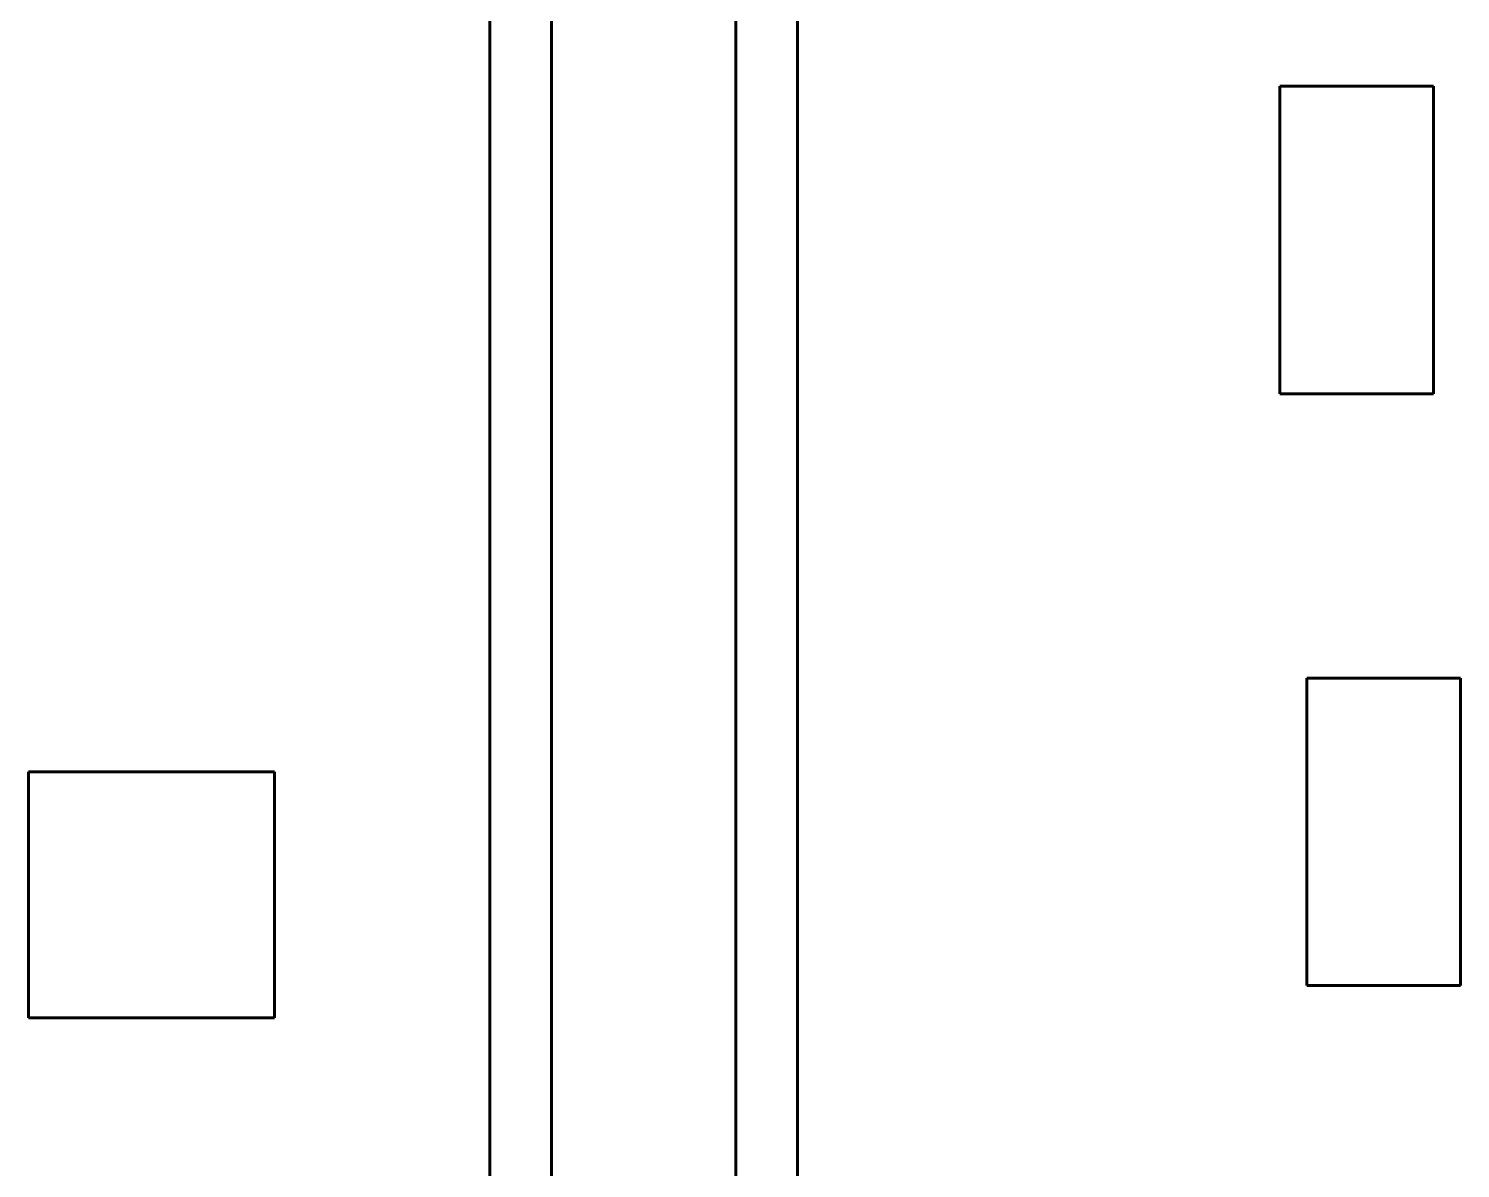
# Model space of a CAD drawing. Extents: x 0 to 297, y 0 to 292.
# Drawn here: x 245.34 to 256.98, y 113.42 to 122.69 of the extents above; entities that cross this region are included whole.
import ezdxf

# ---------------------------------------------------------------- set-up
doc = ezdxf.new("R2010")
doc.units = 0
doc.header["$MEASUREMENT"] = 0
doc.linetypes.add('K5LT_BASIC', pattern=[0])
doc.layers.add('Системный слой', color=7, linetype='Continuous')

# ---------------------------------------------------------------- blocks, each defined once
blk = doc.blocks.new('*U')
at = {"layer": 'Системный слой', "linetype": 'K5LT_BASIC', "lineweight": 60}
for p, q in [((256.763, 122.217), (255.513, 122.217)), ((255.513, 122.217), (255.513, 119.717)), ((256.763, 119.717), (256.763, 122.217)), ((255.513, 119.717), (256.763, 119.717)), ((256.982, 117.404), (255.732, 117.404)), ((255.732, 117.404), (255.732, 114.904)), ((256.982, 114.904), (256.982, 117.404)), ((247.337, 116.642), (245.337, 116.642)), ((245.337, 116.642), (245.337, 114.642)), ((247.337, 114.642), (247.337, 116.642)), ((255.732, 114.904), (256.982, 114.904)), ((245.337, 114.642), (247.337, 114.642))]:
    blk.add_line(p, q, dxfattribs=at)

msp = doc.modelspace()

# ---------------------------------------------------------------- linework, layer by layer
at = {"layer": 'Системный слой', "linetype": 'K5LT_BASIC', "lineweight": 60}
for p, q in [((251.589, 139.535), (251.589, 95.035)), ((251.089, 133.986), (251.089, 104.352)), ((249.089, 129.486), (249.089, 103.852)), ((249.589, 104.352), (249.589, 128.986)), ((251.089, 128.986), (251.089, 104.352)), ((251.589, 124.536), (251.589, 95.035))]:
    msp.add_line(p, q, dxfattribs=at)

# ---------------------------------------------------------------- block references
at = {"layer": 'Системный слой'}
msp.add_blockref('*U', (0, 0), dxfattribs=at)
msp.add_blockref('*U', (0, 0), dxfattribs=at)
msp.add_blockref('*U', (0, 0), dxfattribs=at)
msp.add_blockref('*U', (0, 0), dxfattribs=at)
msp.add_blockref('*U', (0, 0), dxfattribs=at)
msp.add_blockref('*U', (0, 0), dxfattribs=at)
msp.add_blockref('*U', (0, 0), dxfattribs=at)
msp.add_blockref('*U', (0, 0), dxfattribs=at)
msp.add_blockref('*U', (0, 0), dxfattribs=at)
msp.add_blockref('*U', (0, 0), dxfattribs=at)
msp.add_blockref('*U', (0, 0), dxfattribs=at)
msp.add_blockref('*U', (0, 0), dxfattribs=at)
msp.add_blockref('*U', (0, 0), dxfattribs=at)
msp.add_blockref('*U', (0, 0), dxfattribs=at)
msp.add_blockref('*U', (0, 0), dxfattribs=at)
msp.add_blockref('*U', (0, 0), dxfattribs=at)
msp.add_blockref('*U', (0, 0), dxfattribs=at)
msp.add_blockref('*U', (0, 0), dxfattribs=at)
msp.add_blockref('*U', (0, 0), dxfattribs=at)
msp.add_blockref('*U', (0, 0), dxfattribs=at)
msp.add_blockref('*U', (0, 0), dxfattribs=at)
msp.add_blockref('*U', (0, 0), dxfattribs=at)
msp.add_blockref('*U', (0, 0), dxfattribs=at)
msp.add_blockref('*U', (0, 0), dxfattribs=at)
msp.add_blockref('*U', (0, 0), dxfattribs=at)
msp.add_blockref('*U', (0, 0), dxfattribs=at)
msp.add_blockref('*U', (0, 0), dxfattribs=at)
msp.add_blockref('*U', (0, 0), dxfattribs=at)
msp.add_blockref('*U', (0, 0), dxfattribs=at)
msp.add_blockref('*U', (0, 0), dxfattribs=at)
msp.add_blockref('*U', (0, 0), dxfattribs=at)
msp.add_blockref('*U', (0, 0), dxfattribs=at)
msp.add_blockref('*U', (0, 0), dxfattribs=at)
msp.add_blockref('*U', (0, 0), dxfattribs=at)
msp.add_blockref('*U', (0, 0), dxfattribs=at)
msp.add_blockref('*U', (0, 0), dxfattribs=at)
msp.add_blockref('*U', (0, 0), dxfattribs=at)
msp.add_blockref('*U', (0, 0), dxfattribs=at)
msp.add_blockref('*U', (0, 0), dxfattribs=at)
msp.add_blockref('*U', (0, 0), dxfattribs=at)
msp.add_blockref('*U', (0, 0), dxfattribs=at)
msp.add_blockref('*U', (0, 0), dxfattribs=at)
msp.add_blockref('*U', (0, 0), dxfattribs=at)
msp.add_blockref('*U', (0, 0), dxfattribs=at)
msp.add_blockref('*U', (0, 0), dxfattribs=at)
msp.add_blockref('*U', (0, 0), dxfattribs=at)
msp.add_blockref('*U', (0, 0), dxfattribs=at)
msp.add_blockref('*U', (0, 0), dxfattribs=at)
msp.add_blockref('*U', (0, 0), dxfattribs=at)
msp.add_blockref('*U', (0, 0), dxfattribs=at)
msp.add_blockref('*U', (0, 0), dxfattribs=at)
msp.add_blockref('*U', (0, 0), dxfattribs=at)
msp.add_blockref('*U', (0, 0), dxfattribs=at)
msp.add_blockref('*U', (0, 0), dxfattribs=at)
msp.add_blockref('*U', (0, 0), dxfattribs=at)
msp.add_blockref('*U', (0, 0), dxfattribs=at)
msp.add_blockref('*U', (0, 0), dxfattribs=at)
msp.add_blockref('*U', (0, 0), dxfattribs=at)
msp.add_blockref('*U', (0, 0), dxfattribs=at)
msp.add_blockref('*U', (0, 0), dxfattribs=at)
msp.add_blockref('*U', (0, 0), dxfattribs=at)
msp.add_blockref('*U', (0, 0), dxfattribs=at)
msp.add_blockref('*U', (0, 0), dxfattribs=at)
msp.add_blockref('*U', (0, 0), dxfattribs=at)
msp.add_blockref('*U', (0, 0), dxfattribs=at)
msp.add_blockref('*U', (0, 0), dxfattribs=at)
msp.add_blockref('*U', (0, 0), dxfattribs=at)
msp.add_blockref('*U', (0, 0), dxfattribs=at)
msp.add_blockref('*U', (0, 0), dxfattribs=at)
msp.add_blockref('*U', (0, 0), dxfattribs=at)
msp.add_blockref('*U', (0, 0), dxfattribs=at)
msp.add_blockref('*U', (0, 0), dxfattribs=at)
msp.add_blockref('*U', (0, 0), dxfattribs=at)
msp.add_blockref('*U', (0, 0), dxfattribs=at)
msp.add_blockref('*U', (0, 0), dxfattribs=at)
msp.add_blockref('*U', (0, 0), dxfattribs=at)
msp.add_blockref('*U', (0, 0), dxfattribs=at)
msp.add_blockref('*U', (0, 0), dxfattribs=at)
msp.add_blockref('*U', (0, 0), dxfattribs=at)
msp.add_blockref('*U', (0, 0), dxfattribs=at)
msp.add_blockref('*U', (0, 0), dxfattribs=at)
msp.add_blockref('*U', (0, 0), dxfattribs=at)
msp.add_blockref('*U', (0, 0), dxfattribs=at)
msp.add_blockref('*U', (0, 0), dxfattribs=at)
msp.add_blockref('*U', (0, 0), dxfattribs=at)
msp.add_blockref('*U', (0, 0), dxfattribs=at)
msp.add_blockref('*U', (0, 0), dxfattribs=at)
msp.add_blockref('*U', (0, 0), dxfattribs=at)
msp.add_blockref('*U', (0, 0), dxfattribs=at)
msp.add_blockref('*U', (0, 0), dxfattribs=at)
msp.add_blockref('*U', (0, 0), dxfattribs=at)
msp.add_blockref('*U', (0, 0), dxfattribs=at)
msp.add_blockref('*U', (0, 0), dxfattribs=at)
msp.add_blockref('*U', (0, 0), dxfattribs=at)
msp.add_blockref('*U', (0, 0), dxfattribs=at)
msp.add_blockref('*U', (0, 0), dxfattribs=at)
msp.add_blockref('*U', (0, 0), dxfattribs=at)
msp.add_blockref('*U', (0, 0), dxfattribs=at)
msp.add_blockref('*U', (0, 0), dxfattribs=at)
msp.add_blockref('*U', (0, 0), dxfattribs=at)
msp.add_blockref('*U', (0, 0), dxfattribs=at)
msp.add_blockref('*U', (0, 0), dxfattribs=at)
msp.add_blockref('*U', (0, 0), dxfattribs=at)
msp.add_blockref('*U', (0, 0), dxfattribs=at)
msp.add_blockref('*U', (0, 0), dxfattribs=at)
msp.add_blockref('*U', (0, 0), dxfattribs=at)
msp.add_blockref('*U', (0, 0), dxfattribs=at)
msp.add_blockref('*U', (0, 0), dxfattribs=at)
msp.add_blockref('*U', (0, 0), dxfattribs=at)
msp.add_blockref('*U', (0, 0), dxfattribs=at)
msp.add_blockref('*U', (0, 0), dxfattribs=at)
msp.add_blockref('*U', (0, 0), dxfattribs=at)
msp.add_blockref('*U', (0, 0), dxfattribs=at)
msp.add_blockref('*U', (0, 0), dxfattribs=at)
msp.add_blockref('*U', (0, 0), dxfattribs=at)
msp.add_blockref('*U', (0, 0), dxfattribs=at)
msp.add_blockref('*U', (0, 0), dxfattribs=at)
msp.add_blockref('*U', (0, 0), dxfattribs=at)
msp.add_blockref('*U', (0, 0), dxfattribs=at)
msp.add_blockref('*U', (0, 0), dxfattribs=at)
msp.add_blockref('*U', (0, 0), dxfattribs=at)
msp.add_blockref('*U', (0, 0), dxfattribs=at)
msp.add_blockref('*U', (0, 0), dxfattribs=at)
msp.add_blockref('*U', (0, 0), dxfattribs=at)
msp.add_blockref('*U', (0, 0), dxfattribs=at)
msp.add_blockref('*U', (0, 0), dxfattribs=at)
msp.add_blockref('*U', (0, 0), dxfattribs=at)
msp.add_blockref('*U', (0, 0), dxfattribs=at)
msp.add_blockref('*U', (0, 0), dxfattribs=at)
msp.add_blockref('*U', (0, 0), dxfattribs=at)
msp.add_blockref('*U', (0, 0), dxfattribs=at)
msp.add_blockref('*U', (0, 0), dxfattribs=at)
msp.add_blockref('*U', (0, 0), dxfattribs=at)
msp.add_blockref('*U', (0, 0), dxfattribs=at)
msp.add_blockref('*U', (0, 0), dxfattribs=at)
msp.add_blockref('*U', (0, 0), dxfattribs=at)
msp.add_blockref('*U', (0, 0), dxfattribs=at)
msp.add_blockref('*U', (0, 0), dxfattribs=at)
msp.add_blockref('*U', (0, 0), dxfattribs=at)
msp.add_blockref('*U', (0, 0), dxfattribs=at)
msp.add_blockref('*U', (0, 0), dxfattribs=at)
msp.add_blockref('*U', (0, 0), dxfattribs=at)
msp.add_blockref('*U', (0, 0), dxfattribs=at)
msp.add_blockref('*U', (0, 0), dxfattribs=at)
msp.add_blockref('*U', (0, 0), dxfattribs=at)
msp.add_blockref('*U', (0, 0), dxfattribs=at)
msp.add_blockref('*U', (0, 0), dxfattribs=at)
msp.add_blockref('*U', (0, 0), dxfattribs=at)
msp.add_blockref('*U', (0, 0), dxfattribs=at)
msp.add_blockref('*U', (0, 0), dxfattribs=at)
msp.add_blockref('*U', (0, 0), dxfattribs=at)
msp.add_blockref('*U', (0, 0), dxfattribs=at)
msp.add_blockref('*U', (0, 0), dxfattribs=at)
msp.add_blockref('*U', (0, 0), dxfattribs=at)
msp.add_blockref('*U', (0, 0), dxfattribs=at)
msp.add_blockref('*U', (0, 0), dxfattribs=at)
msp.add_blockref('*U', (0, 0), dxfattribs=at)
msp.add_blockref('*U', (0, 0), dxfattribs=at)
msp.add_blockref('*U', (0, 0), dxfattribs=at)
msp.add_blockref('*U', (0, 0), dxfattribs=at)
msp.add_blockref('*U', (0, 0), dxfattribs=at)
msp.add_blockref('*U', (0, 0), dxfattribs=at)
msp.add_blockref('*U', (0, 0), dxfattribs=at)
msp.add_blockref('*U', (0, 0), dxfattribs=at)
msp.add_blockref('*U', (0, 0), dxfattribs=at)
msp.add_blockref('*U', (0, 0), dxfattribs=at)
msp.add_blockref('*U', (0, 0), dxfattribs=at)
msp.add_blockref('*U', (0, 0), dxfattribs=at)
msp.add_blockref('*U', (0, 0), dxfattribs=at)
msp.add_blockref('*U', (0, 0), dxfattribs=at)
msp.add_blockref('*U', (0, 0), dxfattribs=at)
msp.add_blockref('*U', (0, 0), dxfattribs=at)
msp.add_blockref('*U', (0, 0), dxfattribs=at)
msp.add_blockref('*U', (0, 0), dxfattribs=at)
msp.add_blockref('*U', (0, 0), dxfattribs=at)
msp.add_blockref('*U', (0, 0), dxfattribs=at)
msp.add_blockref('*U', (0, 0), dxfattribs=at)
msp.add_blockref('*U', (0, 0), dxfattribs=at)
msp.add_blockref('*U', (0, 0), dxfattribs=at)
msp.add_blockref('*U', (0, 0), dxfattribs=at)
msp.add_blockref('*U', (0, 0), dxfattribs=at)
msp.add_blockref('*U', (0, 0), dxfattribs=at)
msp.add_blockref('*U', (0, 0), dxfattribs=at)
msp.add_blockref('*U', (0, 0), dxfattribs=at)
msp.add_blockref('*U', (0, 0), dxfattribs=at)
msp.add_blockref('*U', (0, 0), dxfattribs=at)
msp.add_blockref('*U', (0, 0), dxfattribs=at)
msp.add_blockref('*U', (0, 0), dxfattribs=at)
msp.add_blockref('*U', (0, 0), dxfattribs=at)
msp.add_blockref('*U', (0, 0), dxfattribs=at)
msp.add_blockref('*U', (0, 0), dxfattribs=at)
msp.add_blockref('*U', (0, 0), dxfattribs=at)
msp.add_blockref('*U', (0, 0), dxfattribs=at)
msp.add_blockref('*U', (0, 0), dxfattribs=at)
msp.add_blockref('*U', (0, 0), dxfattribs=at)
msp.add_blockref('*U', (0, 0), dxfattribs=at)
msp.add_blockref('*U', (0, 0), dxfattribs=at)
msp.add_blockref('*U', (0, 0), dxfattribs=at)
msp.add_blockref('*U', (0, 0), dxfattribs=at)
msp.add_blockref('*U', (0, 0), dxfattribs=at)
msp.add_blockref('*U', (0, 0), dxfattribs=at)
msp.add_blockref('*U', (0, 0), dxfattribs=at)
msp.add_blockref('*U', (0, 0), dxfattribs=at)
msp.add_blockref('*U', (0, 0), dxfattribs=at)
msp.add_blockref('*U', (0, 0), dxfattribs=at)
msp.add_blockref('*U', (0, 0), dxfattribs=at)
msp.add_blockref('*U', (0, 0), dxfattribs=at)
msp.add_blockref('*U', (0, 0), dxfattribs=at)
msp.add_blockref('*U', (0, 0), dxfattribs=at)
msp.add_blockref('*U', (0, 0), dxfattribs=at)
msp.add_blockref('*U', (0, 0), dxfattribs=at)
msp.add_blockref('*U', (0, 0), dxfattribs=at)
msp.add_blockref('*U', (0, 0), dxfattribs=at)
msp.add_blockref('*U', (0, 0), dxfattribs=at)
msp.add_blockref('*U', (0, 0), dxfattribs=at)
msp.add_blockref('*U', (0, 0), dxfattribs=at)
msp.add_blockref('*U', (0, 0), dxfattribs=at)
msp.add_blockref('*U', (0, 0), dxfattribs=at)
msp.add_blockref('*U', (0, 0), dxfattribs=at)
msp.add_blockref('*U', (0, 0), dxfattribs=at)
msp.add_blockref('*U', (0, 0), dxfattribs=at)
msp.add_blockref('*U', (0, 0), dxfattribs=at)
msp.add_blockref('*U', (0, 0), dxfattribs=at)
msp.add_blockref('*U', (0, 0), dxfattribs=at)
msp.add_blockref('*U', (0, 0), dxfattribs=at)
msp.add_blockref('*U', (0, 0), dxfattribs=at)
msp.add_blockref('*U', (0, 0), dxfattribs=at)
msp.add_blockref('*U', (0, 0), dxfattribs=at)
msp.add_blockref('*U', (0, 0), dxfattribs=at)
msp.add_blockref('*U', (0, 0), dxfattribs=at)
msp.add_blockref('*U', (0, 0), dxfattribs=at)
msp.add_blockref('*U', (0, 0), dxfattribs=at)
msp.add_blockref('*U', (0, 0), dxfattribs=at)
msp.add_blockref('*U', (0, 0), dxfattribs=at)
msp.add_blockref('*U', (0, 0), dxfattribs=at)
msp.add_blockref('*U', (0, 0), dxfattribs=at)
msp.add_blockref('*U', (0, 0), dxfattribs=at)
msp.add_blockref('*U', (0, 0), dxfattribs=at)
msp.add_blockref('*U', (0, 0), dxfattribs=at)
msp.add_blockref('*U', (0, 0), dxfattribs=at)
msp.add_blockref('*U', (0, 0), dxfattribs=at)
msp.add_blockref('*U', (0, 0), dxfattribs=at)
msp.add_blockref('*U', (0, 0), dxfattribs=at)
msp.add_blockref('*U', (0, 0), dxfattribs=at)
msp.add_blockref('*U', (0, 0), dxfattribs=at)
msp.add_blockref('*U', (0, 0), dxfattribs=at)
msp.add_blockref('*U', (0, 0), dxfattribs=at)
msp.add_blockref('*U', (0, 0), dxfattribs=at)
msp.add_blockref('*U', (0, 0), dxfattribs=at)
msp.add_blockref('*U', (0, 0), dxfattribs=at)
msp.add_blockref('*U', (0, 0), dxfattribs=at)
msp.add_blockref('*U', (0, 0), dxfattribs=at)
msp.add_blockref('*U', (0, 0), dxfattribs=at)
msp.add_blockref('*U', (0, 0), dxfattribs=at)
msp.add_blockref('*U', (0, 0), dxfattribs=at)
msp.add_blockref('*U', (0, 0), dxfattribs=at)
msp.add_blockref('*U', (0, 0), dxfattribs=at)
msp.add_blockref('*U', (0, 0), dxfattribs=at)
msp.add_blockref('*U', (0, 0), dxfattribs=at)
msp.add_blockref('*U', (0, 0), dxfattribs=at)
msp.add_blockref('*U', (0, 0), dxfattribs=at)
msp.add_blockref('*U', (0, 0), dxfattribs=at)
msp.add_blockref('*U', (0, 0), dxfattribs=at)
msp.add_blockref('*U', (0, 0), dxfattribs=at)
msp.add_blockref('*U', (0, 0), dxfattribs=at)
msp.add_blockref('*U', (0, 0), dxfattribs=at)
msp.add_blockref('*U', (0, 0), dxfattribs=at)
msp.add_blockref('*U', (0, 0), dxfattribs=at)
msp.add_blockref('*U', (0, 0), dxfattribs=at)
msp.add_blockref('*U', (0, 0), dxfattribs=at)
msp.add_blockref('*U', (0, 0), dxfattribs=at)
msp.add_blockref('*U', (0, 0), dxfattribs=at)
msp.add_blockref('*U', (0, 0), dxfattribs=at)
msp.add_blockref('*U', (0, 0), dxfattribs=at)
msp.add_blockref('*U', (0, 0), dxfattribs=at)
msp.add_blockref('*U', (0, 0), dxfattribs=at)
msp.add_blockref('*U', (0, 0), dxfattribs=at)
msp.add_blockref('*U', (0, 0), dxfattribs=at)
msp.add_blockref('*U', (0, 0), dxfattribs=at)
msp.add_blockref('*U', (0, 0), dxfattribs=at)
msp.add_blockref('*U', (0, 0), dxfattribs=at)
msp.add_blockref('*U', (0, 0), dxfattribs=at)
msp.add_blockref('*U', (0, 0), dxfattribs=at)
msp.add_blockref('*U', (0, 0), dxfattribs=at)
msp.add_blockref('*U', (0, 0), dxfattribs=at)
msp.add_blockref('*U', (0, 0), dxfattribs=at)
msp.add_blockref('*U', (0, 0), dxfattribs=at)
msp.add_blockref('*U', (0, 0), dxfattribs=at)
msp.add_blockref('*U', (0, 0), dxfattribs=at)
msp.add_blockref('*U', (0, 0), dxfattribs=at)
msp.add_blockref('*U', (0, 0), dxfattribs=at)
msp.add_blockref('*U', (0, 0), dxfattribs=at)
msp.add_blockref('*U', (0, 0), dxfattribs=at)
msp.add_blockref('*U', (0, 0), dxfattribs=at)
msp.add_blockref('*U', (0, 0), dxfattribs=at)
msp.add_blockref('*U', (0, 0), dxfattribs=at)
msp.add_blockref('*U', (0, 0), dxfattribs=at)
msp.add_blockref('*U', (0, 0), dxfattribs=at)
msp.add_blockref('*U', (0, 0), dxfattribs=at)
msp.add_blockref('*U', (0, 0), dxfattribs=at)
msp.add_blockref('*U', (0, 0), dxfattribs=at)
msp.add_blockref('*U', (0, 0), dxfattribs=at)
msp.add_blockref('*U', (0, 0), dxfattribs=at)
msp.add_blockref('*U', (0, 0), dxfattribs=at)
msp.add_blockref('*U', (0, 0), dxfattribs=at)
msp.add_blockref('*U', (0, 0), dxfattribs=at)
msp.add_blockref('*U', (0, 0), dxfattribs=at)
msp.add_blockref('*U', (0, 0), dxfattribs=at)
msp.add_blockref('*U', (0, 0), dxfattribs=at)
msp.add_blockref('*U', (0, 0), dxfattribs=at)
msp.add_blockref('*U', (0, 0), dxfattribs=at)
msp.add_blockref('*U', (0, 0), dxfattribs=at)
msp.add_blockref('*U', (0, 0), dxfattribs=at)
msp.add_blockref('*U', (0, 0), dxfattribs=at)
msp.add_blockref('*U', (0, 0), dxfattribs=at)
msp.add_blockref('*U', (0, 0), dxfattribs=at)
msp.add_blockref('*U', (0, 0), dxfattribs=at)
msp.add_blockref('*U', (0, 0), dxfattribs=at)
msp.add_blockref('*U', (0, 0), dxfattribs=at)
msp.add_blockref('*U', (0, 0), dxfattribs=at)
msp.add_blockref('*U', (0, 0), dxfattribs=at)
msp.add_blockref('*U', (0, 0), dxfattribs=at)
msp.add_blockref('*U', (0, 0), dxfattribs=at)
msp.add_blockref('*U', (0, 0), dxfattribs=at)
msp.add_blockref('*U', (0, 0), dxfattribs=at)
msp.add_blockref('*U', (0, 0), dxfattribs=at)
msp.add_blockref('*U', (0, 0), dxfattribs=at)
msp.add_blockref('*U', (0, 0), dxfattribs=at)
msp.add_blockref('*U', (0, 0), dxfattribs=at)
msp.add_blockref('*U', (0, 0), dxfattribs=at)
msp.add_blockref('*U', (0, 0), dxfattribs=at)
msp.add_blockref('*U', (0, 0), dxfattribs=at)
msp.add_blockref('*U', (0, 0), dxfattribs=at)
msp.add_blockref('*U', (0, 0), dxfattribs=at)
msp.add_blockref('*U', (0, 0), dxfattribs=at)
msp.add_blockref('*U', (0, 0), dxfattribs=at)
msp.add_blockref('*U', (0, 0), dxfattribs=at)
msp.add_blockref('*U', (0, 0), dxfattribs=at)
msp.add_blockref('*U', (0, 0), dxfattribs=at)
msp.add_blockref('*U', (0, 0), dxfattribs=at)
msp.add_blockref('*U', (0, 0), dxfattribs=at)
msp.add_blockref('*U', (0, 0), dxfattribs=at)
msp.add_blockref('*U', (0, 0), dxfattribs=at)
msp.add_blockref('*U', (0, 0), dxfattribs=at)
msp.add_blockref('*U', (0, 0), dxfattribs=at)
msp.add_blockref('*U', (0, 0), dxfattribs=at)
msp.add_blockref('*U', (0, 0), dxfattribs=at)
msp.add_blockref('*U', (0, 0), dxfattribs=at)
msp.add_blockref('*U', (0, 0), dxfattribs=at)
msp.add_blockref('*U', (0, 0), dxfattribs=at)
msp.add_blockref('*U', (0, 0), dxfattribs=at)
msp.add_blockref('*U', (0, 0), dxfattribs=at)
msp.add_blockref('*U', (0, 0), dxfattribs=at)
msp.add_blockref('*U', (0, 0), dxfattribs=at)
msp.add_blockref('*U', (0, 0), dxfattribs=at)
msp.add_blockref('*U', (0, 0), dxfattribs=at)
msp.add_blockref('*U', (0, 0), dxfattribs=at)
msp.add_blockref('*U', (0, 0), dxfattribs=at)
msp.add_blockref('*U', (0, 0), dxfattribs=at)
msp.add_blockref('*U', (0, 0), dxfattribs=at)
msp.add_blockref('*U', (0, 0), dxfattribs=at)
msp.add_blockref('*U', (0, 0), dxfattribs=at)
msp.add_blockref('*U', (0, 0), dxfattribs=at)
msp.add_blockref('*U', (0, 0), dxfattribs=at)
msp.add_blockref('*U', (0, 0), dxfattribs=at)
msp.add_blockref('*U', (0, 0), dxfattribs=at)
msp.add_blockref('*U', (0, 0), dxfattribs=at)
msp.add_blockref('*U', (0, 0), dxfattribs=at)
msp.add_blockref('*U', (0, 0), dxfattribs=at)
msp.add_blockref('*U', (0, 0), dxfattribs=at)
msp.add_blockref('*U', (0, 0), dxfattribs=at)
msp.add_blockref('*U', (0, 0), dxfattribs=at)
msp.add_blockref('*U', (0, 0), dxfattribs=at)
msp.add_blockref('*U', (0, 0), dxfattribs=at)
msp.add_blockref('*U', (0, 0), dxfattribs=at)
msp.add_blockref('*U', (0, 0), dxfattribs=at)
msp.add_blockref('*U', (0, 0), dxfattribs=at)
msp.add_blockref('*U', (0, 0), dxfattribs=at)
msp.add_blockref('*U', (0, 0), dxfattribs=at)
msp.add_blockref('*U', (0, 0), dxfattribs=at)
msp.add_blockref('*U', (0, 0), dxfattribs=at)
msp.add_blockref('*U', (0, 0), dxfattribs=at)
msp.add_blockref('*U', (0, 0), dxfattribs=at)
msp.add_blockref('*U', (0, 0), dxfattribs=at)
msp.add_blockref('*U', (0, 0), dxfattribs=at)
msp.add_blockref('*U', (0, 0), dxfattribs=at)
msp.add_blockref('*U', (0, 0), dxfattribs=at)
msp.add_blockref('*U', (0, 0), dxfattribs=at)
msp.add_blockref('*U', (0, 0), dxfattribs=at)
msp.add_blockref('*U', (0, 0), dxfattribs=at)
msp.add_blockref('*U', (0, 0), dxfattribs=at)
msp.add_blockref('*U', (0, 0), dxfattribs=at)
msp.add_blockref('*U', (0, 0), dxfattribs=at)
msp.add_blockref('*U', (0, 0), dxfattribs=at)
msp.add_blockref('*U', (0, 0), dxfattribs=at)
msp.add_blockref('*U', (0, 0), dxfattribs=at)
msp.add_blockref('*U', (0, 0), dxfattribs=at)
msp.add_blockref('*U', (0, 0), dxfattribs=at)
msp.add_blockref('*U', (0, 0), dxfattribs=at)
msp.add_blockref('*U', (0, 0), dxfattribs=at)
msp.add_blockref('*U', (0, 0), dxfattribs=at)
msp.add_blockref('*U', (0, 0), dxfattribs=at)
msp.add_blockref('*U', (0, 0), dxfattribs=at)
msp.add_blockref('*U', (0, 0), dxfattribs=at)
msp.add_blockref('*U', (0, 0), dxfattribs=at)
msp.add_blockref('*U', (0, 0), dxfattribs=at)
msp.add_blockref('*U', (0, 0), dxfattribs=at)
msp.add_blockref('*U', (0, 0), dxfattribs=at)
msp.add_blockref('*U', (0, 0), dxfattribs=at)
msp.add_blockref('*U', (0, 0), dxfattribs=at)
msp.add_blockref('*U', (0, 0), dxfattribs=at)
msp.add_blockref('*U', (0, 0), dxfattribs=at)
msp.add_blockref('*U', (0, 0), dxfattribs=at)
msp.add_blockref('*U', (0, 0), dxfattribs=at)
msp.add_blockref('*U', (0, 0), dxfattribs=at)
msp.add_blockref('*U', (0, 0), dxfattribs=at)
msp.add_blockref('*U', (0, 0), dxfattribs=at)
msp.add_blockref('*U', (0, 0), dxfattribs=at)
msp.add_blockref('*U', (0, 0), dxfattribs=at)
msp.add_blockref('*U', (0, 0), dxfattribs=at)
msp.add_blockref('*U', (0, 0), dxfattribs=at)

doc.saveas('drawing.dxf')
